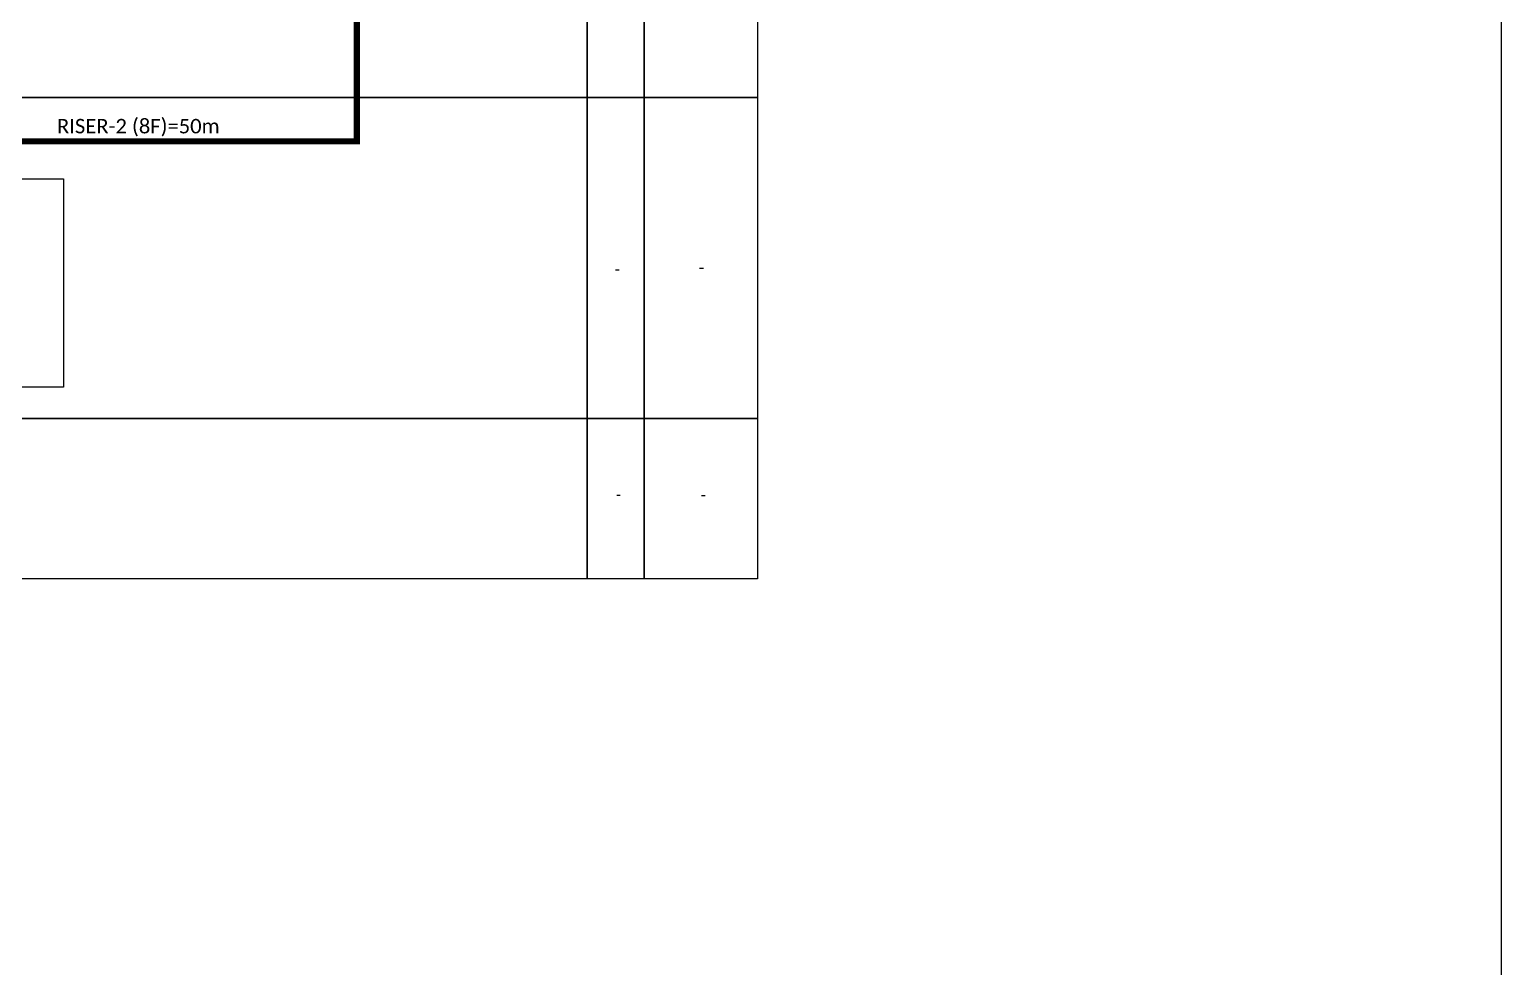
# Model space of a CAD drawing. Header units: metres. Extents: x 0 to 843, y -1 to 595.
# Drawn here: x 670.4 to 841.3, y 296.7 to 405.7 of the extents above; entities that cross this region are included whole.
import ezdxf
from ezdxf.enums import TextEntityAlignment as Align

# ---------------------------------------------------------------- set-up
doc = ezdxf.new("R2010")
doc.units = ezdxf.units.M
doc.styles.add('ARIAL', font='arial.ttf')
doc.styles.add('WMF-Calibri0', font='calibri.ttf')

msp = doc.modelspace()

# ---------------------------------------------------------------- linework, layer by layer
for p, q in [((735.19, 435.13), (735.19, 397.84)), ((735.18, 397.84), (519.34, 397.84)), ((519.34, 397.84), (735.18, 397.84)), ((735.19, 397.84), (735.19, 360.55)), ((735.18, 360.55), (519.34, 360.55)), ((519.34, 360.55), (735.18, 360.55)), ((735.19, 360.55), (735.19, 341.9)), ((735.18, 341.9), (519.34, 341.9))]:
    msp.add_line(p, q)
at = {"color": 7}
msp.add_lwpolyline([(0.35, 0.54), (841.35, 0.54), (841.35, 594.54), (0.35, 594.54)], close=True, dxfattribs=at)
for points in [[(735.19, 435.13), (741.78, 435.13), (741.78, 397.84), (735.19, 397.84)], [(741.78, 435.13), (754.96, 435.13), (754.96, 397.84), (741.78, 397.84)], [(735.19, 397.84), (741.78, 397.84), (741.78, 360.55), (735.19, 360.55)], [(741.78, 397.84), (754.96, 397.84), (754.96, 360.55), (741.78, 360.55)], [(735.19, 360.55), (741.78, 360.55), (741.78, 341.9), (735.19, 341.9)], [(741.78, 360.55), (754.96, 360.55), (754.96, 341.9), (741.78, 341.9)]]:
    msp.add_lwpolyline(points, close=True)
at = {"color": 6, "const_width": 0.726}
msp.add_lwpolyline([(658.01, 384.19), (658.01, 392.74), (708.43, 392.74), (708.43, 414.87)], dxfattribs=at)
at = {"color": 1}
msp.add_lwpolyline([(626.2, 388.37), (674.37, 388.37), (674.37, 364.16), (626.2, 364.16)], close=True, dxfattribs=at)

# ---------------------------------------------------------------- texts
at = {"color": 6, "style": 'WMF-Calibri0'}
msp.add_text('RISER-2 (8F)=50m', height=1.6807, dxfattribs=at).set_placement((673.62, 393.66))
at = {"style": 'WMF-Calibri0'}
for p in [(748.14, 377.4), (748.35, 350.99)]:
    msp.add_text('-', height=1.32, dxfattribs=at).set_placement(p)
at = {"style": 'ARIAL', "flags": 12}
for p in [(738.68, 377.93), (738.82, 351.75)]:
    msp.add_attdef('-', text='XX', height=1.31, dxfattribs=at).set_placement(p, align=Align.MIDDLE_CENTER)

doc.saveas('drawing.dxf')
